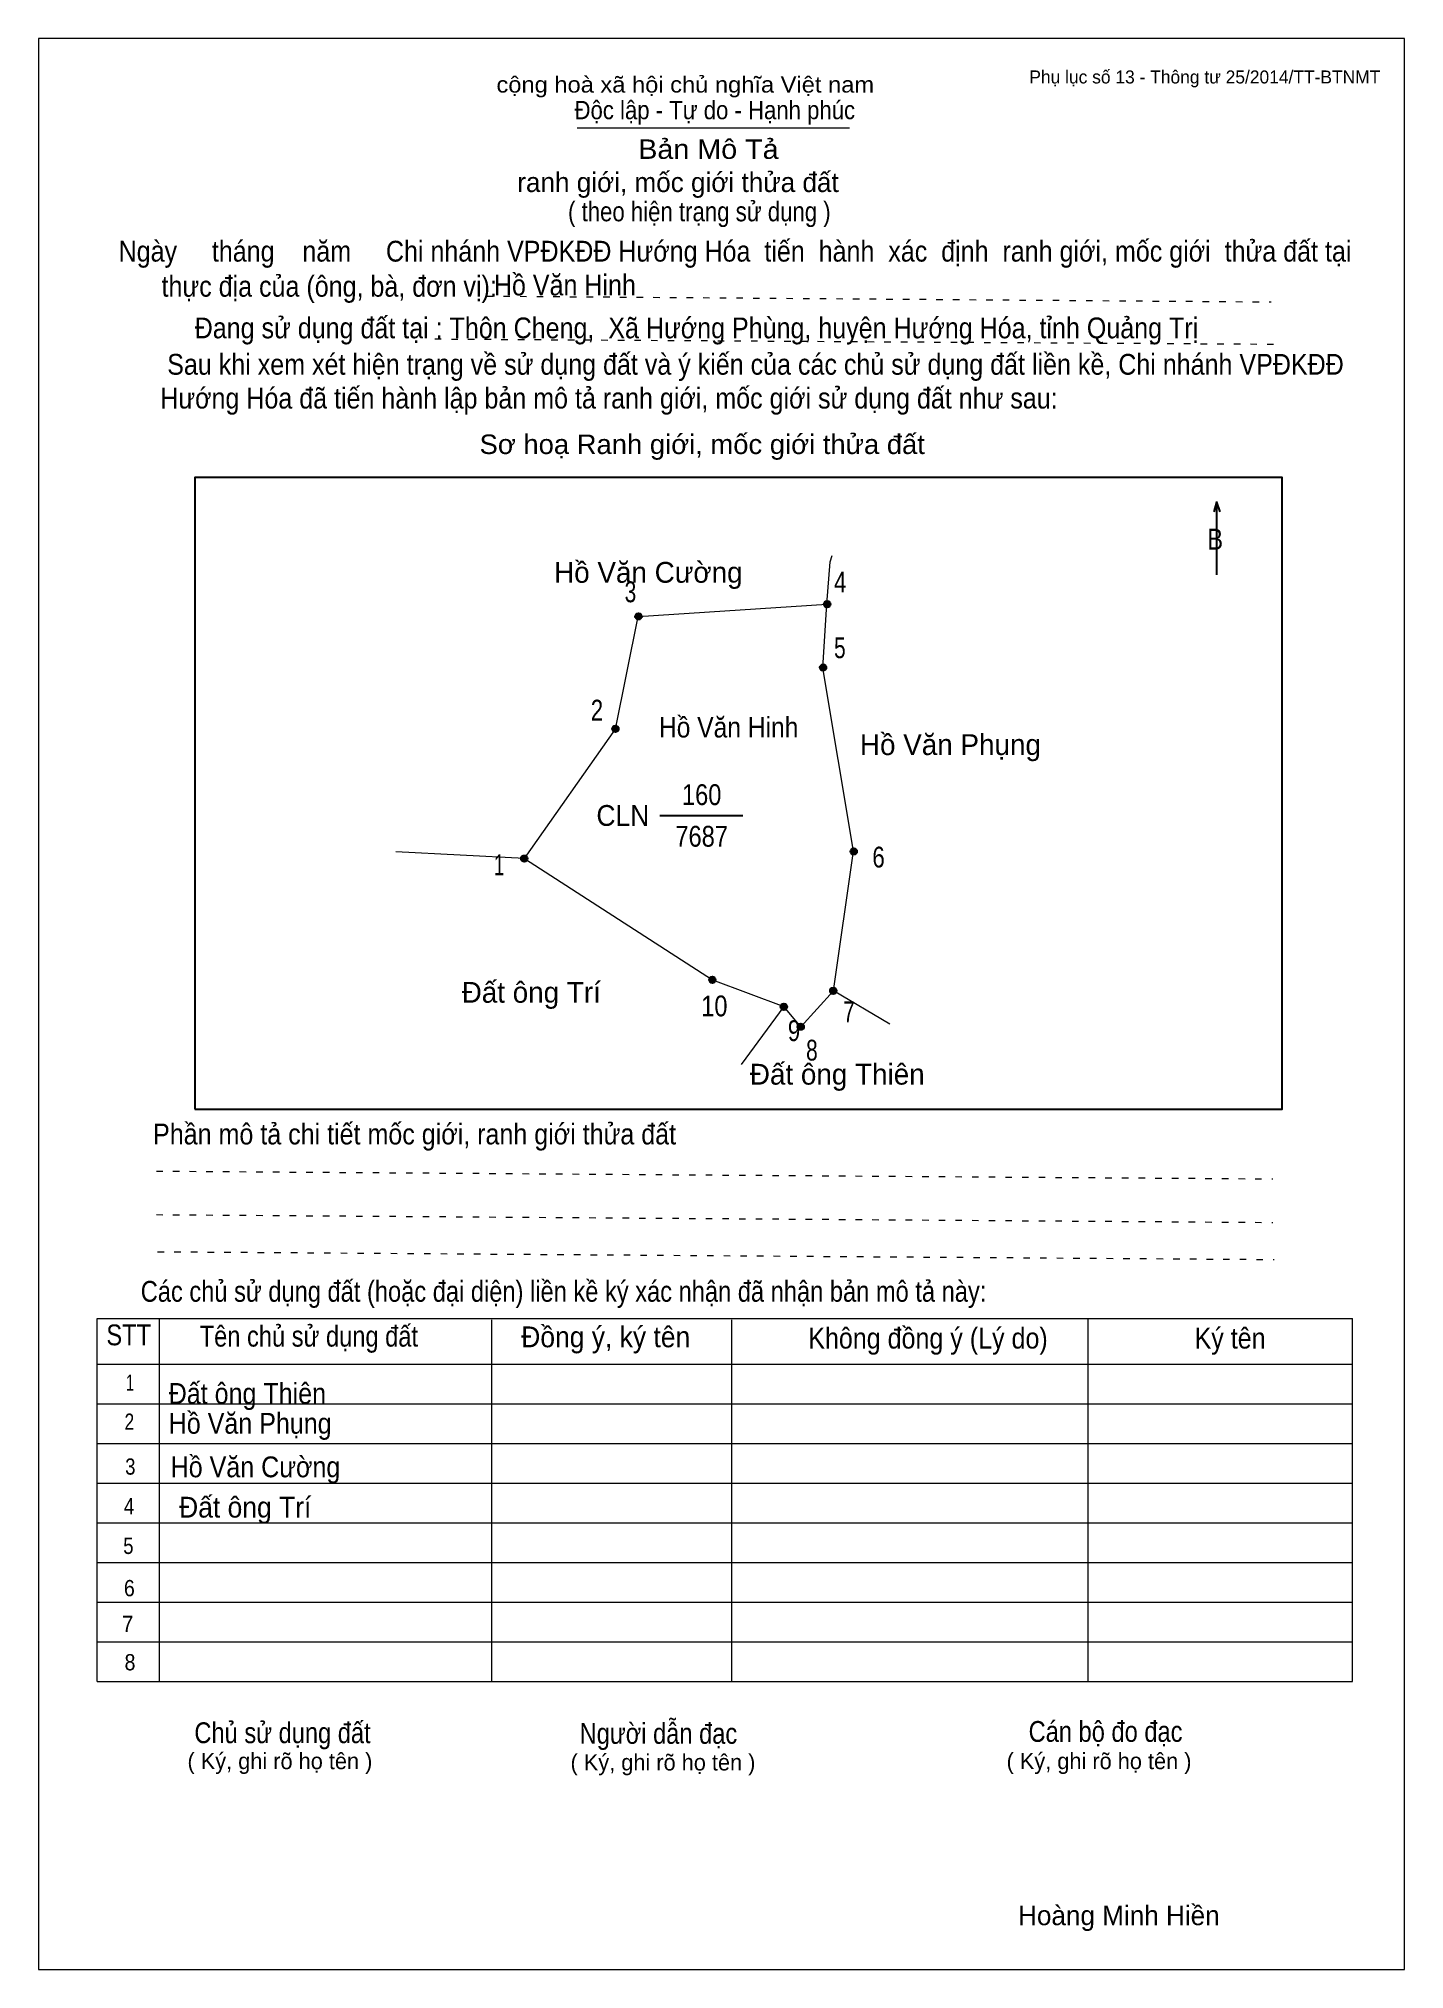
# Model space of a CAD drawing. Header units: centimetres. Extents: x 0 to 21, y 0 to 29.7.
import ezdxf
from ezdxf.enums import TextEntityAlignment as Align

# ---------------------------------------------------------------- set-up
doc = ezdxf.new("R2010")
doc.units = ezdxf.units.CM
doc.header["$LTSCALE"] = 0.13
doc.linetypes.add('DOTTED', pattern=[1.5, 0.3, -1.2])
for name, color, linetype, lineweight in [('1', 7, 'Continuous', 13), ('32', 7, 'Continuous', 25), ('33', 7, 'Continuous', 25), ('6', 7, 'Continuous', 13), ('62', 7, 'Continuous', 13)]:
    doc.layers.add(name, color=color, linetype=linetype, lineweight=lineweight)
for name, color, linetype in [('2', 7, 'Continuous'), ('34', 7, 'Continuous'), ('63', 7, 'Continuous')]:
    doc.layers.add(name, color=color, linetype=linetype)

msp = doc.modelspace()

# ---------------------------------------------------------------- hatches: boundary and pattern name
at = {"layer": '32'}
for points in [[(9.2732, 20.8129, 1), (9.1732, 20.8129, 1)], [(12.1737, 21.0003, 1), (12.0737, 21.0003, 1)], [(12.1114, 20.024, 1), (12.0114, 20.024, 1)], [(8.9182, 19.0817, 1), (8.8182, 19.0817, 1)], [(12.5826, 17.1972, 1), (12.4826, 17.1972, 1)], [(7.5174, 17.0868, 1), (7.4174, 17.0868, 1)], [(10.4091, 15.2211, 1), (10.3091, 15.2211, 1)], [(11.5095, 14.807, 1), (11.4095, 14.807, 1)], [(12.2685, 15.051, 1), (12.1685, 15.051, 1)], [(11.768, 14.5003, 1), (11.668, 14.5003, 1)]]:
    msp.add_hatch(color=256, dxfattribs=at).paths.add_polyline_path(points)

# ---------------------------------------------------------------- linework, layer by layer
at = {"layer": '1'}
msp.add_lwpolyline([(21, 0), (21, 29.7), (0, 29.7), (0, 0)], close=True, dxfattribs=at)
at = {"layer": '32'}
for centre in [(9.2232, 20.8129), (12.1237, 21.0003), (12.0614, 20.024), (8.8682, 19.0817), (12.5326, 17.1972), (7.4674, 17.0868), (10.3591, 15.2211), (11.4595, 14.807), (12.2185, 15.051), (11.718, 14.5003)]:
    msp.add_circle(centre, 0.05, dxfattribs=at)
at = {"layer": '33'}
msp.add_line((9.55, 17.75), (10.83, 17.75), dxfattribs=at)
at = {"layer": '6'}
for p, q in [((7.47, 17.09), (5.49, 17.19)), ((13.09, 14.54), (12.22, 15.05)), ((11.46, 14.81), (10.8, 13.92))]:
    msp.add_line(p, q, dxfattribs=at)
for points in [[(12.12, 21), (12.17, 21.65), (12.2, 21.75)], [(7.47, 17.09), (8.87, 19.08), (9.22, 20.81), (12.12, 21)], [(12.22, 15.05), (12.53, 17.2), (12.06, 20.02), (12.12, 21)], [(7.47, 17.09), (10.36, 15.22), (11.46, 14.81)], [(12.22, 15.05), (11.72, 14.5), (11.46, 14.81)]]:
    msp.add_lwpolyline(points, dxfattribs=at)
at = {"layer": '62'}
for p, q in [((8.28, 28.33), (12.47, 28.33)), ((0.9, 10.01), (20.2, 10.01)), ((0.9, 4.43), (0.9, 10.01)), ((1.86, 4.43), (1.86, 10.01)), ((6.97, 4.43), (6.97, 9.99)), ((10.66, 4.43), (10.66, 9.99)), ((16.14, 4.43), (16.14, 10.01)), ((20.2, 4.43), (20.2, 10.01)), ((0.9, 9.31), (20.2, 9.31)), ((0.9, 8.7), (20.2, 8.7)), ((0.9, 8.09), (20.2, 8.09)), ((0.9, 7.48), (20.2, 7.48)), ((0.9, 6.87), (20.2, 6.87)), ((0.9, 6.26), (20.2, 6.26)), ((0.9, 5.65), (20.2, 5.65)), ((0.9, 5.04), (20.2, 5.04)), ((0.9, 4.43), (20.2, 4.43))]:
    msp.add_line(p, q, dxfattribs=at)
at = {"layer": '62', "linetype": 'DOTTED'}
for p, q in [((6.89, 25.74), (18.95, 25.65)), ((6.09, 25.08), (19.04, 25)), ((1.81, 12.28), (18.98, 12.16)), ((1.81, 11.61), (18.98, 11.49)), ((1.83, 11.04), (19, 10.92))]:
    msp.add_line(p, q, dxfattribs=at)
at = {"layer": '62', "lineweight": 25}
for p, q in [((18.11, 22.58), (18.11, 21.45)), ((18.11, 22.57), (18.07, 22.42)), ((18.11, 22.57), (18.16, 22.42))]:
    msp.add_line(p, q, dxfattribs=at)
msp.add_lwpolyline([(2.4, 13.23), (19.12, 13.23), (19.12, 22.95), (2.4, 22.95)], close=True, dxfattribs=at)

# ---------------------------------------------------------------- texts
at = {"layer": '2', "width": 0.9}
msp.add_text('Hồ Văn Hinh', height=0.314, dxfattribs=at).set_placement((10.61, 18.95), align=Align.CENTER)
at = {"layer": '32'}
for s, width, p in [('4', 0.8, (12.325, 21.18)), ('3', 0.75, (9.1, 21.03)), ('5', 0.75, (12.32, 20.17)), ('2', 0.8, (8.585, 19.21)), ('6', 0.8, (12.915, 16.95)), ('1', 0.65, (7.08, 16.83)), ('10', 0.85, (10.39, 14.66)), ('7', 0.75, (12.46, 14.57)), ('9', 0.8, (11.615, 14.28)), ('8', 0.75, (11.89, 13.98))]:
    msp.add_text(s, height=0.32, dxfattribs=dict(at, width=width)).set_placement(p, align=Align.CENTER)
at = {"layer": '33'}
for s, p in [('Hồ Văn Cường', (9.375, 21.33)), ('Hồ Văn Phụng', (14.02, 18.68)), ('Đất ông Trí', (7.575, 14.87)), ('Đất ông Thiên', (12.28, 13.61))]:
    msp.add_text(s, height=0.32, dxfattribs=at).set_placement(p, align=Align.CENTER)
at = {"layer": '33', "width": 0.85}
for s, p in [('160', (10.195, 17.91)), ('7687', (10.195, 17.27))]:
    msp.add_text(s, height=0.32, dxfattribs=at).set_placement(p, align=Align.CENTER)
at = {"layer": '33', "width": 0.95}
msp.add_text('CLN', height=0.32, dxfattribs=at).set_placement((9.39, 17.59), align=Align.RIGHT)
at = {"layer": '34'}
for s, width, p in [('Hồ Văn Hinh', 0.9, (7, 25.75)), ('Đất ông Thiên', 0.9, (2, 8.7)), ('Hồ Văn Phụng', 0.9, (2, 8.24)), ('Hồ Văn Cường', 0.9, (2.03, 7.57)), ('Đất ông Trí', 0.95, (2.16, 6.95))]:
    msp.add_text(s, height=0.32, dxfattribs=dict(at, width=width)).set_placement(p)
at = {"layer": '62'}
for s, height, width, p in [('cộng hoà xã hội chủ nghĩa Việt nam', 0.2474, 1.1, (7.04, 28.87)), ('Độc lập - Tự do - Hạnh phúc', 0.2828, 0.9, (8.24, 28.46)), ('Bản Mô Tả', 0.3, 1.1, (9.22, 27.85)), ('( theo hiện trạng sử dụng )', 0.3, 0.85, (8.14, 26.89)), ('Ngày     tháng    năm     Chi nhánh VPĐKĐĐ Hướng Hóa  tiến  hành  xác  định  ranh giới, mốc giới  thửa đất tại ', 0.32, 0.9, (1.23, 26.27)), ('thực địa của (ông, bà, đơn vị): ', 0.32, 0.9, (1.89, 25.73)), ('Đang sử dụng đất tại : Thôn Cheng,  Xã Hướng Phùng, huyện Hướng Hóa, tỉnh Quảng Trị', 0.32, 0.9, (2.4, 25.09)), (' Sau khi xem xét hiện trạng về sử dụng đất và ý kiến của các chủ sử dụng đất liền kề, Chi nhánh VPĐKĐĐ ', 0.32, 0.9, (1.87, 24.53)), ('Hướng Hóa đã tiến hành lập bản mô tả ranh giới, mốc giới sử dụng đất như sau:', 0.32, 0.9, (1.87, 24.01)), ('Sơ hoạ Ranh giới, mốc giới thửa đất', 0.3, 1.05, (6.78, 23.31)), ('B', 0.32, 0.85, (17.97, 21.84)), ('Phần mô tả chi tiết mốc giới, ranh giới thửa đất ', 0.32, 0.9, (1.76, 12.69)), ('Các chủ sử dụng đất (hoặc đại diện) liền kề ký xác nhận đã nhận bản mô tả này:', 0.32, 0.85, (1.57, 10.27))]:
    msp.add_text(s, height=height, dxfattribs=dict(at, width=width)).set_placement(p)
msp.add_text('ranh giới, mốc giới thửa đất', height=0.3, dxfattribs=at).set_placement((7.36, 27.34))
for s, height, width, p in [('STT', 0.32, 0.85, (1.385, 9.6)), ('Tên chủ sử dụng đất', 0.32, 0.85, (4.155, 9.58)), ('Đồng ý, ký tên', 0.32, 0.95, (8.72, 9.57)), ('Không đồng ý (Lý do)', 0.32, 0.9, (13.675, 9.55)), ('Ký tên', 0.32, 0.9, (18.32, 9.55)), ('1', 0.25, 0.7, (1.405, 8.9)), ('2', 0.25, 0.8, (1.395, 8.3)), ('3', 0.25, 0.85, (1.41, 7.61)), ('4', 0.25, 0.85, (1.39, 7)), ('5', 0.25, 0.85, (1.38, 6.39)), ('6', 0.25, 0.9, (1.395, 5.74)), ('7', 0.25, 0.95, (1.37, 5.19)), ('8', 0.25, 0.9, (1.405, 4.6)), ('Người dẫn đạc', 0.32, 0.85, (9.53, 3.47)), ('Chủ sử dụng đất', 0.32, 0.85, (3.75, 3.48)), ('Cán bộ đo đạc', 0.32, 0.85, (16.405, 3.5))]:
    msp.add_text(s, height=height, dxfattribs=dict(at, width=width)).set_placement(p, align=Align.CENTER)
for p in [(3.71, 3.08), (9.6, 3.06), (16.305, 3.08)]:
    msp.add_text('( Ký, ghi rõ họ tên )', height=0.25, dxfattribs=at).set_placement(p, align=Align.CENTER)
at = {"layer": '63'}
msp.add_text('Phụ lục số 13 - Thông tư 25/2014/TT-BTNMT', height=0.2, dxfattribs=at).set_placement((20.63, 29.01), align=Align.RIGHT)
msp.add_text('Hoàng Minh Hiền', height=0.3, dxfattribs=at).set_placement((16.61, 0.68), align=Align.CENTER)

doc.saveas('drawing.dxf')
